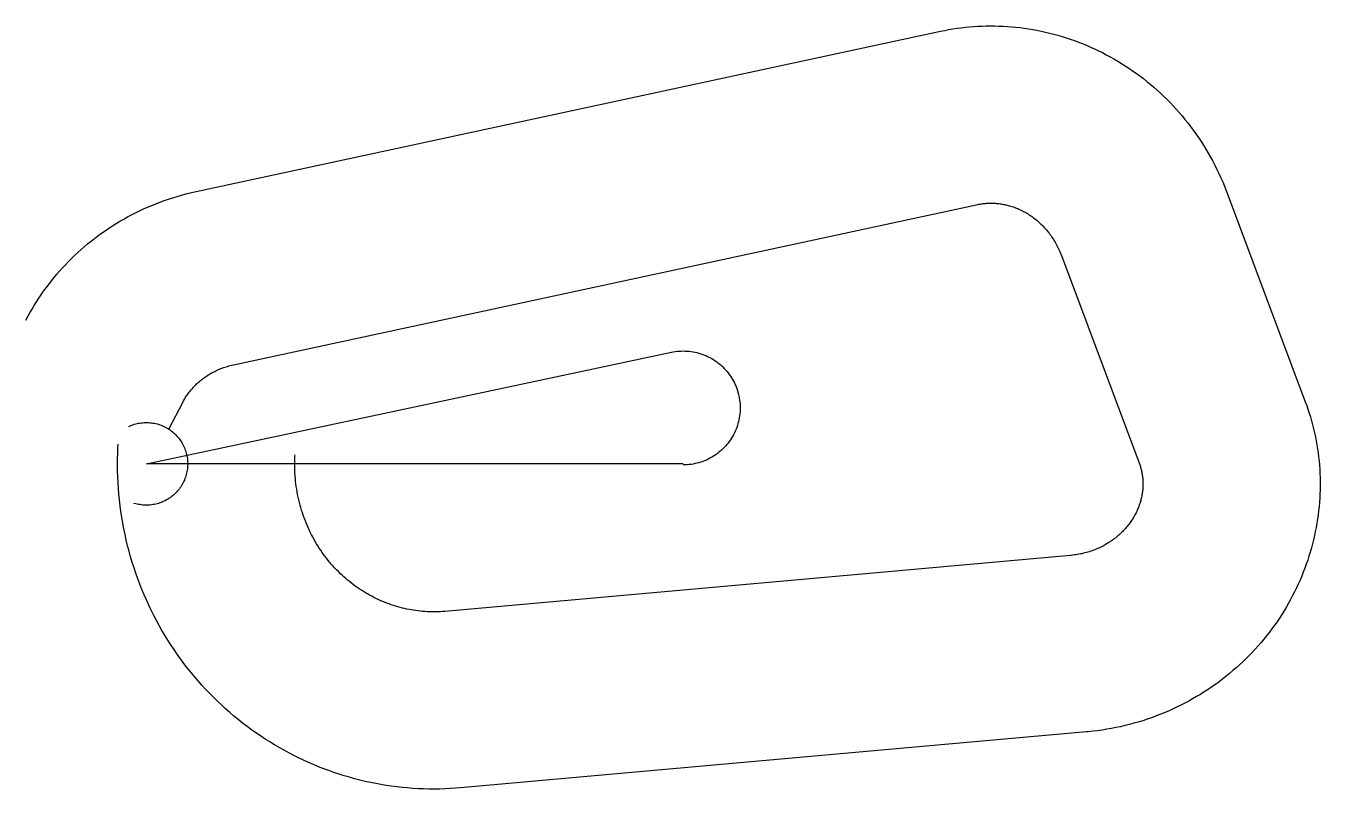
# Model space of a CAD drawing. Header units: metres. Extents: x -3130 to 30478, y -8441 to 11367.
import ezdxf

# ---------------------------------------------------------------- set-up
doc = ezdxf.new("R2010")
doc.units = ezdxf.units.M

msp = doc.modelspace()

# ---------------------------------------------------------------- linework, layer by layer
at = {"layer": 'Boundry', "color": 1}
for p, q in [((1296, 7069), (20624, 11228)), ((2264, 2572), (21592, 6731)), ((28066, 7026), (30093, 1614)), ((23758, 5411), (25786, 0)), ((584, 900), (952, 1607)), ((23999, -2376), (7749, -3828)), ((24408, -6958), (8159, -8410))]:
    msp.add_line(p, q, dxfattribs=at)
at = {"layer": 'NorminalTrack', "color": 1}
msp.add_lwpolyline([(13936, 0), (0, 0), (13632, 2898), (13632, 2898), (13682, 2907), (13733, 2915), (13785, 2922), (13836, 2926), (13888, 2929), (13939, 2930), (13991, 2929), (14042, 2926), (14094, 2922), (14145, 2915), (14196, 2907), (14247, 2898), (14297, 2886), (14347, 2873), (14396, 2857), (14445, 2841), (14493, 2822), (14541, 2802), (14587, 2780), (14633, 2757), (14678, 2732), (14723, 2705), (14766, 2677), (14808, 2647), (14849, 2616), (14890, 2584), (14929, 2550), (14966, 2515), (15003, 2478), (15038, 2441), (15072, 2402), (15104, 2362), (15135, 2320), (15165, 2278), (15193, 2235), (15220, 2190), (15245, 2145), (15268, 2099), (15290, 2053), (15310, 2005), (15329, 1957), (15345, 1908), (15361, 1859), (15374, 1809), (15385, 1759), (15395, 1708), (15403, 1657), (15410, 1606), (15414, 1554), (15417, 1503), (15418, 1451), (15417, 1400), (15414, 1348), (15410, 1297), (15403, 1245), (15395, 1194), (15385, 1144), (15374, 1093), (15361, 1044), (15345, 994), (15329, 945), (15310, 897), (15290, 850), (15268, 803), (15245, 757), (15220, 712), (15193, 668), (15165, 624), (15135, 582), (15104, 541), (15072, 501), (15038, 462), (15003, 424), (14966, 387), (14929, 352), (14890, 318), (14849, 286), (14808, 255), (14766, 225), (14723, 197), (14678, 171), (14633, 146), (14587, 122), (14541, 100), (14493, 80), (14445, 62), (14396, 45), (14347, 30), (14297, 16), (14247, 5), (14196, -5), (14145, -13), (14094, -19), (14042, -24), (13991, -27), (13939, -28)], dxfattribs=at)
at = {"layer": 'WindSpiral', "color": 5}
for points in [[(20624, 11228), (20729, 11250), (20835, 11270), (20942, 11288), (21049, 11304), (21156, 11318), (21264, 11331), (21372, 11342), (21481, 11350), (21590, 11357), (21699, 11362), (21808, 11365), (21918, 11367), (22027, 11366), (22137, 11363), (22247, 11359), (22357, 11352), (22467, 11344), (22577, 11334), (22687, 11322), (22796, 11307), (22906, 11291), (23016, 11273), (23125, 11253), (23234, 11231), (23343, 11207), (23452, 11182), (23560, 11154), (23668, 11124), (23776, 11093), (23883, 11059), (23990, 11024), (24096, 10986), (24202, 10947), (24307, 10906), (24412, 10863), (24516, 10818), (24619, 10771), (24722, 10723), (24824, 10672), (24925, 10620), (25026, 10565), (25125, 10509), (25224, 10452), (25322, 10392), (25418, 10331), (25514, 10268), (25609, 10203), (25703, 10136), (25796, 10068), (25888, 9998), (25979, 9926), (26068, 9852), (26157, 9777), (26244, 9700), (26330, 9622), (26414, 9542), (26498, 9461), (26580, 9378), (26661, 9293), (26740, 9207), (26818, 9119), (26894, 9030), (26969, 8940), (27043, 8848), (27115, 8754), (27185, 8660), (27254, 8564), (27321, 8466), (27387, 8368), (27451, 8268), (27513, 8167), (27574, 8064), (27633, 7961), (27690, 7856), (27745, 7750), (27799, 7643), (27851, 7535), (27901, 7426), (27949, 7316), (27995, 7205), (28040, 7093), (28066, 7026)], [(-3130, 3728), (-3078, 3825), (-3025, 3921), (-2970, 4017), (-2914, 4111), (-2855, 4205), (-2795, 4298), (-2733, 4389), (-2670, 4480), (-2604, 4570), (-2538, 4659), (-2469, 4747), (-2399, 4833), (-2327, 4919), (-2254, 5003), (-2179, 5087), (-2103, 5169), (-2025, 5250), (-1945, 5329), (-1864, 5407), (-1782, 5484), (-1698, 5560), (-1613, 5634), (-1526, 5707), (-1438, 5778), (-1349, 5848), (-1258, 5917), (-1166, 5984), (-1073, 6049), (-978, 6113), (-882, 6176), (-785, 6236), (-687, 6296), (-588, 6353), (-487, 6409), (-385, 6463), (-283, 6515), (-179, 6566), (-74, 6615), (31, 6662), (138, 6707), (246, 6751), (354, 6793), (463, 6833), (574, 6871), (685, 6907), (796, 6941), (909, 6973), (1022, 7004), (1136, 7032), (1250, 7059), (1296, 7069)], [(21592, 6731), (21618, 6736), (21646, 6741), (21673, 6746), (21701, 6750), (21729, 6754), (21757, 6757), (21785, 6760), (21813, 6762), (21842, 6764), (21871, 6766), (21900, 6766), (21929, 6767), (21958, 6767), (21988, 6766), (22018, 6765), (22047, 6763), (22077, 6761), (22107, 6758), (22138, 6754), (22168, 6750), (22198, 6746), (22228, 6741), (22259, 6735), (22289, 6729), (22320, 6723), (22350, 6715), (22381, 6708), (22412, 6699), (22442, 6690), (22473, 6681), (22503, 6670), (22534, 6660), (22564, 6648), (22595, 6637), (22625, 6624), (22656, 6611), (22686, 6597), (22716, 6583), (22746, 6568), (22776, 6553), (22805, 6537), (22835, 6520), (22865, 6503), (22894, 6485), (22923, 6467), (22952, 6448), (22980, 6428), (23009, 6408), (23037, 6387), (23065, 6366), (23093, 6344), (23120, 6321), (23148, 6298), (23174, 6274), (23201, 6250), (23227, 6225), (23253, 6200), (23279, 6174), (23304, 6147), (23329, 6120), (23354, 6093), (23378, 6065), (23402, 6036), (23425, 6007), (23448, 5977), (23470, 5947), (23493, 5916), (23514, 5884), (23535, 5853), (23556, 5820), (23576, 5787), (23596, 5754), (23615, 5720), (23634, 5686), (23652, 5652), (23670, 5616), (23687, 5581), (23703, 5545), (23719, 5508), (23735, 5471), (23749, 5434), (23758, 5411)], [(952, 1607), (966, 1633), (980, 1659), (995, 1685), (1010, 1711), (1026, 1736), (1043, 1762), (1060, 1787), (1077, 1812), (1095, 1837), (1114, 1861), (1133, 1886), (1153, 1910), (1173, 1934), (1193, 1958), (1215, 1981), (1236, 2005), (1258, 2028), (1281, 2051), (1304, 2073), (1328, 2095), (1352, 2117), (1377, 2139), (1402, 2160), (1428, 2181), (1454, 2201), (1481, 2221), (1508, 2241), (1536, 2260), (1564, 2279), (1592, 2298), (1621, 2316), (1651, 2334), (1681, 2351), (1711, 2368), (1742, 2384), (1773, 2400), (1804, 2416), (1836, 2430), (1869, 2445), (1901, 2459), (1935, 2472), (1968, 2485), (2002, 2498), (2036, 2509), (2071, 2521), (2106, 2531), (2141, 2542), (2177, 2551), (2213, 2560), (2249, 2569), (2264, 2572)], [(30093, 1614), (30129, 1516), (30163, 1417), (30196, 1317), (30227, 1217), (30256, 1116), (30283, 1014), (30309, 912), (30332, 809), (30354, 705), (30375, 601), (30393, 497), (30410, 392), (30425, 287), (30438, 181), (30449, 75), (30459, -32), (30466, -139), (30472, -246), (30476, -353), (30478, -461), (30478, -568), (30476, -676), (30472, -784), (30467, -892), (30459, -1000), (30450, -1108), (30438, -1216), (30425, -1324), (30410, -1432), (30393, -1540), (30374, -1648), (30353, -1755), (30331, -1862), (30306, -1969), (30280, -2076), (30251, -2182), (30221, -2288), (30189, -2394), (30155, -2499), (30119, -2604), (30081, -2708), (30041, -2811), (30000, -2914), (29956, -3017), (29911, -3119), (29864, -3220), (29815, -3321), (29764, -3420), (29712, -3519), (29657, -3618), (29601, -3715), (29543, -3812), (29483, -3907), (29422, -4002), (29359, -4096), (29294, -4189), (29227, -4280), (29159, -4371), (29089, -4461), (29018, -4549), (28944, -4637), (28870, -4723), (28793, -4808), (28715, -4892), (28635, -4974), (28554, -5055), (28472, -5135), (28388, -5214), (28302, -5291), (28215, -5367), (28126, -5441), (28037, -5514), (27945, -5586), (27853, -5656), (27759, -5724), (27663, -5791), (27567, -5856), (27469, -5920), (27370, -5982), (27270, -6042), (27168, -6101), (27066, -6158), (26962, -6213), (26857, -6266), (26751, -6318), (26644, -6368), (26537, -6416), (26428, -6462), (26318, -6507), (26207, -6549), (26096, -6590), (25983, -6629), (25870, -6666), (25756, -6701), (25641, -6734), (25526, -6765), (25410, -6794), (25293, -6821), (25176, -6846), (25058, -6869), (24939, -6890), (24820, -6909), (24701, -6926), (24581, -6940), (24460, -6953), (24408, -6958)], [(-453, 972), (-419, 987), (-384, 1001), (-349, 1014), (-314, 1026), (-278, 1036), (-241, 1045), (-205, 1053), (-168, 1059), (-131, 1065), (-93, 1068), (-56, 1071), (-19, 1072), (19, 1072), (56, 1071), (93, 1068), (131, 1065), (168, 1059), (205, 1053), (241, 1045), (278, 1036), (314, 1026), (349, 1014), (384, 1001), (419, 987), (453, 972), (487, 956), (520, 938), (552, 919), (584, 900), (615, 879), (645, 857), (675, 834), (704, 809), (731, 784), (758, 758), (784, 731), (809, 704), (834, 675), (857, 645), (879, 615), (900, 584), (919, 552), (938, 520), (956, 487), (972, 453), (987, 419), (1001, 384), (1014, 349), (1026, 314), (1036, 278), (1045, 241), (1053, 205), (1059, 168), (1065, 131), (1068, 93), (1071, 56), (1072, 19), (1072, -19), (1071, -56), (1068, -93), (1065, -131), (1059, -168), (1053, -205), (1045, -241), (1036, -278), (1026, -314), (1014, -349), (1001, -384), (987, -419), (972, -453), (956, -487), (938, -520), (919, -552), (900, -584), (879, -615), (857, -645), (834, -675), (809, -704), (784, -731), (758, -758), (731, -784), (704, -809), (675, -834), (645, -857), (615, -879), (584, -900), (552, -919), (520, -938), (487, -956), (453, -972), (419, -987), (384, -1001), (349, -1014), (314, -1026), (278, -1036), (241, -1045), (205, -1053), (168, -1059), (131, -1065), (93, -1068), (56, -1071), (19, -1072), (-19, -1072), (-56, -1071), (-93, -1068), (-131, -1065), (-168, -1059), (-205, -1053), (-241, -1045), (-278, -1036), (-314, -1026), (-331, -1020)], [(8159, -8410), (8022, -8421), (7884, -8430), (7747, -8436), (7609, -8440), (7471, -8441), (7333, -8440), (7195, -8437), (7057, -8431), (6918, -8423), (6780, -8412), (6642, -8399), (6504, -8384), (6365, -8366), (6228, -8346), (6090, -8323), (5953, -8298), (5815, -8270), (5679, -8240), (5542, -8207), (5406, -8173), (5271, -8135), (5136, -8096), (5002, -8054), (4868, -8009), (4735, -7962), (4603, -7913), (4471, -7861), (4340, -7807), (4210, -7751), (4081, -7693), (3952, -7632), (3825, -7568), (3698, -7503), (3573, -7435), (3449, -7365), (3326, -7293), (3203, -7218), (3083, -7142), (2963, -7063), (2845, -6982), (2727, -6899), (2612, -6813), (2497, -6726), (2384, -6636), (2273, -6545), (2163, -6451), (2054, -6356), (1948, -6258), (1842, -6158), (1739, -6057), (1637, -5954), (1536, -5848), (1438, -5741), (1341, -5632), (1246, -5521), (1153, -5409), (1062, -5295), (973, -5179), (885, -5061), (800, -4942), (717, -4821), (635, -4699), (556, -4575), (479, -4449), (404, -4323), (331, -4194), (260, -4065), (191, -3933), (125, -3801), (61, -3667), (-1, -3533), (-60, -3396), (-117, -3259), (-172, -3121), (-225, -2981), (-275, -2841), (-322, -2699), (-367, -2557), (-410, -2413), (-451, -2269), (-488, -2124), (-524, -1978), (-556, -1831), (-587, -1684), (-614, -1536), (-640, -1387), (-662, -1238), (-682, -1088), (-700, -938), (-714, -788), (-727, -637), (-736, -485), (-743, -333), (-747, -182), (-749, -29), (-748, 123), (-744, 275), (-738, 428), (-733, 514)], [(7749, -3828), (7692, -3833), (7635, -3837), (7578, -3839), (7520, -3841), (7463, -3841), (7405, -3841), (7347, -3840), (7289, -3837), (7231, -3834), (7172, -3829), (7114, -3824), (7056, -3817), (6997, -3810), (6939, -3801), (6880, -3791), (6822, -3781), (6764, -3769), (6705, -3756), (6647, -3742), (6589, -3727), (6531, -3711), (6473, -3694), (6415, -3676), (6358, -3657), (6300, -3637), (6243, -3615), (6186, -3593), (6129, -3570), (6073, -3545), (6017, -3520), (5961, -3493), (5906, -3466), (5851, -3437), (5796, -3408), (5741, -3377), (5687, -3345), (5634, -3313), (5581, -3279), (5528, -3244), (5476, -3209), (5424, -3172), (5373, -3134), (5323, -3096), (5273, -3056), (5223, -3015), (5174, -2974), (5126, -2931), (5079, -2888), (5032, -2844), (4985, -2798), (4940, -2752), (4895, -2705), (4851, -2657), (4807, -2608), (4765, -2558), (4723, -2507), (4681, -2456), (4641, -2404), (4602, -2351), (4563, -2297), (4525, -2242), (4488, -2186), (4452, -2130), (4417, -2073), (4383, -2015), (4350, -1957), (4318, -1897), (4286, -1838), (4256, -1777), (4227, -1716), (4198, -1654), (4171, -1591), (4145, -1528), (4119, -1464), (4095, -1400), (4072, -1335), (4050, -1270), (4029, -1204), (4009, -1137), (3991, -1070), (3973, -1003), (3957, -935), (3941, -867), (3927, -798), (3914, -729), (3902, -659), (3892, -590), (3882, -519), (3874, -449), (3867, -378), (3862, -307), (3857, -236), (3854, -164), (3852, -93), (3851, -21), (3852, 51), (3853, 123), (3856, 196), (3859, 237)], [(25786, 0), (25794, -23), (25802, -46), (25810, -69), (25817, -93), (25824, -117), (25830, -141), (25836, -165), (25842, -190), (25847, -215), (25852, -240), (25857, -266), (25861, -291), (25865, -317), (25868, -343), (25871, -370), (25873, -396), (25875, -423), (25876, -450), (25877, -477), (25878, -504), (25878, -531), (25877, -559), (25876, -587), (25875, -615), (25873, -643), (25871, -671), (25868, -699), (25864, -727), (25860, -756), (25856, -784), (25851, -813), (25845, -841), (25839, -870), (25832, -899), (25825, -927), (25818, -956), (25809, -985), (25801, -1014), (25791, -1042), (25781, -1071), (25771, -1100), (25760, -1129), (25748, -1157), (25736, -1186), (25724, -1214), (25710, -1243), (25697, -1271), (25682, -1299), (25667, -1327), (25652, -1355), (25636, -1383), (25619, -1411), (25602, -1439), (25584, -1466), (25566, -1493), (25547, -1520), (25528, -1547), (25508, -1573), (25487, -1600), (25466, -1626), (25444, -1652), (25422, -1677), (25399, -1703), (25376, -1728), (25352, -1752), (25328, -1777), (25303, -1801), (25277, -1825), (25251, -1848), (25225, -1871), (25198, -1894), (25170, -1916), (25142, -1938), (25114, -1960), (25085, -1981), (25055, -2002), (25025, -2022), (24995, -2042), (24964, -2061), (24932, -2080), (24900, -2099), (24868, -2117), (24835, -2134), (24802, -2151), (24768, -2168), (24734, -2184), (24699, -2199), (24664, -2214), (24629, -2228), (24593, -2242), (24557, -2255), (24520, -2268), (24484, -2280), (24446, -2291), (24409, -2302), (24371, -2312), (24333, -2322), (24294, -2331), (24255, -2339), (24216, -2346), (24177, -2353), (24137, -2360), (24097, -2365), (24057, -2370), (24016, -2375), (23999, -2376)]]:
    msp.add_lwpolyline(points, dxfattribs=at)

doc.saveas('drawing.dxf')
